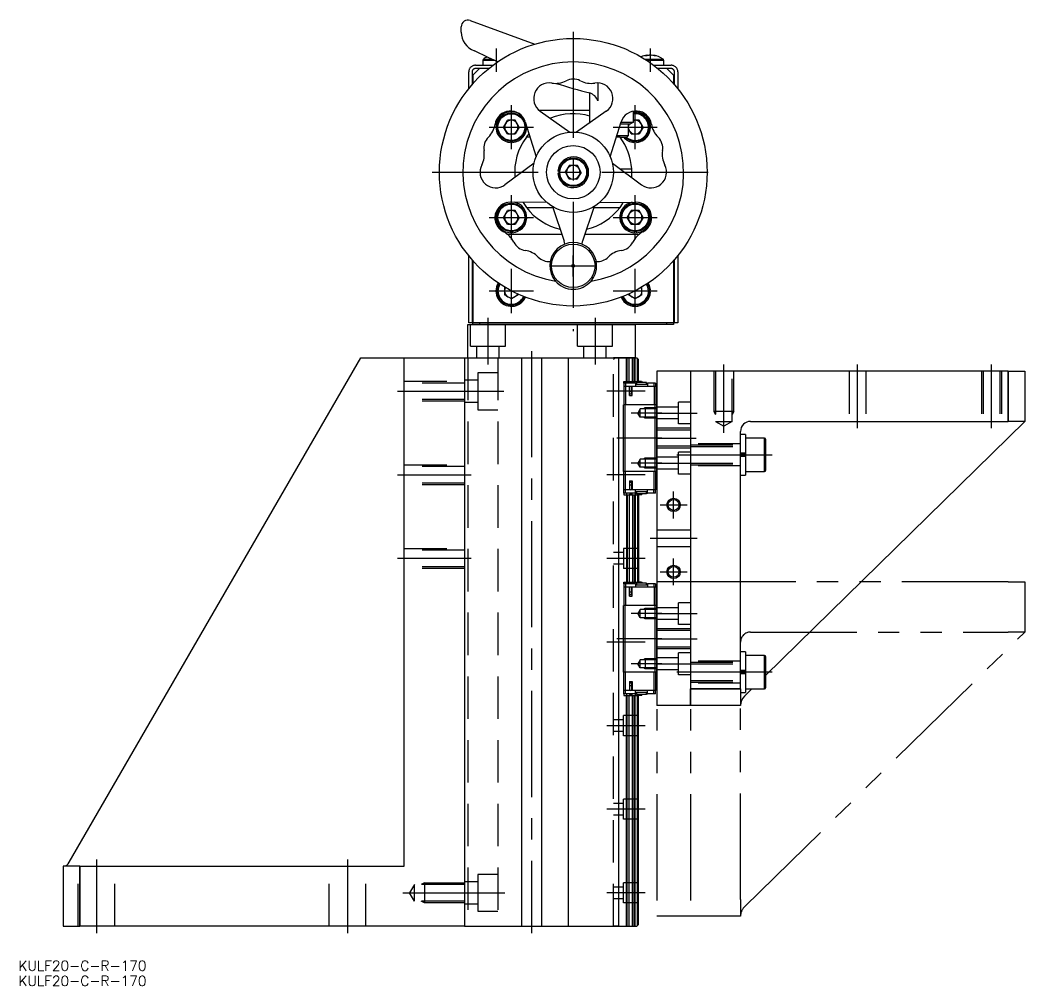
# Model space of a CAD drawing. Extents: x -165 to 407, y -458 to 75.
# Drawn here: x -165.4 to 135, y -457.8 to -169 of the extents above; entities that cross this region are included whole.
import ezdxf

# ---------------------------------------------------------------- set-up
doc = ezdxf.new("R2010")
doc.units = 0
for name, pattern in [('CENTER', [50.8, 31.75, -6.35, 6.35, -6.35]), ('DASHED', [19.05, 12.7, -6.35]), ('PHANTOM', [63.5, 31.75, -6.35, 6.35, -6.35, 6.35, -6.35])]:
    doc.linetypes.add(name, pattern=pattern)
doc.layers.get('0').update_dxf_attribs({"linetype": 'CONTINUOUS'})
doc.layers.add('CENTER', color=1, linetype='CENTER')
doc.styles.get("Standard").update_dxf_attribs({"font": 'txt.shx', "height": 3, "bigfont": 'bigfont.shx'})

# ---------------------------------------------------------------- blocks, each defined once
blk = doc.blocks.new('*U3')
at = {"color": 7, "linetype": 'CONTINUOUS'}
blk.add_text('KULF20-C-R-170', height=3, dxfattribs=at).set_placement((-165.87, -453.27))
blk = doc.blocks.new('*U4')
at = {"color": 7, "linetype": 'CONTINUOUS'}
blk.add_text('KULF20-C-R-170', height=3, dxfattribs=at).set_placement((-165.87, -457.82))

msp = doc.modelspace()

# ---------------------------------------------------------------- linework, layer by layer
at = {"color": 7, "linetype": 'CONTINUOUS'}
for p, q in [((-33.5, -172.58), (-33.5, -171)), ((-30.82, -169.12), (-11.44, -176.17)), ((21.99, -179.48), (22.05, -179.48)), ((22.83, -179.48), (22.67, -179.48)), ((22.83, -179.48), (23.33, -179.48)), ((24, -179.48), (23.95, -179.48)), ((24, -179.48), (24.01, -179.48)), ((-27, -180.96), (-23.64, -180.96)), ((-27, -180.96), (-27, -182.5)), ((-26.85, -180.67), (-24.3, -180.67)), ((21.34, -180.67), (25.94, -180.67)), ((21.79, -180.96), (26.06, -180.96)), ((25.94, -180.67), (26.85, -180.67)), ((26.06, -180.96), (27, -180.96)), ((27, -180.96), (27, -182.5)), ((-28, -183.5), (-30, -185.5)), ((-30, -185.5), (-30, -188.04)), ((-25.28, -183.5), (-28, -183.5)), ((28, -183.5), (25.28, -183.5)), ((30, -185.5), (28, -183.5)), ((30, -185.5), (30, -188.04)), ((7.35, -187.77), (7.35, -193.14)), ((5, -199.7), (5, -190.8)), ((5, -196), (-10.18, -196)), ((-9.9, -196.22), (-1, -202.54)), ((9.87, -196.24), (1, -202.54)), ((18, -199.5), (18, -196.26)), ((-20.86, -201), (-19.68, -198.96)), ((-19.68, -203.04), (-20.86, -201)), ((-17.32, -198.96), (-19.68, -198.96)), ((-16.14, -201), (-17.32, -198.96)), ((-16.14, -201), (-17.32, -203.04)), ((-14.36, -199.38), (-11.06, -209.85)), ((11.06, -209.85), (14.32, -199.47)), ((14.15, -200), (17.13, -200)), ((14.31, -199.5), (18, -199.5)), ((16.5, -200.38), (16.72, -200)), ((16.5, -203.5), (16.5, -200)), ((18, -199.5), (17.13, -200)), ((19.68, -198.96), (18, -198.96)), ((20.86, -201), (19.68, -198.96)), ((20.86, -201), (19.68, -203.04)), ((-19.68, -203.04), (-17.32, -203.04)), ((-14, -204), (-13.21, -203.02)), ((-12.9, -204), (-14, -204)), ((14, -204), (12.9, -204)), ((13.05, -203.5), (16.5, -203.5)), ((14, -204), (16, -204)), ((16.5, -203.5), (16, -204)), ((17.32, -203.04), (16.5, -201.62)), ((17.32, -203.04), (19.68, -203.04)), ((-18.83, -205.24), (-18.86, -205.59)), ((-18.17, -205.24), (-18.14, -205.59)), ((18.17, -205.24), (18.14, -205.59)), ((18.83, -205.24), (18.86, -205.59)), ((-11.68, -211.76), (-20.42, -218.25)), ((-2.35, -214.38), (-1.07, -212.4)), ((1.29, -212.52), (-1.07, -212.4)), ((2.35, -214.62), (1.29, -212.52)), ((11.68, -211.76), (20.42, -218.25)), ((-4.24, -214.17), (-4.59, -214.14)), ((-4.24, -214.83), (-4.59, -214.86)), ((-1.29, -216.48), (-2.35, -214.38)), ((2.35, -214.62), (1.07, -216.6)), ((14.03, -213.5), (17.47, -213.5)), ((17.47, -216.06), (17.47, -213.5)), ((-1.29, -216.48), (1.07, -216.6)), ((-7.84, -223.59), (-18.8, -223.47)), ((-15, -223.51), (-14, -225)), ((-14, -225), (-6.14, -225)), ((-6.22, -224.76), (-2.74, -235.08)), ((6.22, -224.76), (2.75, -235.08)), ((6.14, -225), (14, -225)), ((7.84, -223.59), (18.72, -223.47)), ((-20.86, -228), (-19.68, -225.96)), ((-19.68, -230.04), (-20.86, -228)), ((-17.32, -225.96), (-19.68, -225.96)), ((-16.14, -228), (-17.32, -225.96)), ((-16.14, -228), (-17.32, -230.04)), ((16.14, -228), (17.32, -225.96)), ((17.32, -230.04), (16.14, -228)), ((19.68, -225.96), (17.32, -225.96)), ((20.86, -228), (19.68, -225.96)), ((20.86, -228), (19.68, -230.04)), ((-19.68, -230.04), (-17.32, -230.04)), ((17.32, -230.04), (19.68, -230.04)), ((-19.84, -233), (-3.45, -233)), ((-18.83, -232.24), (-18.86, -232.59)), ((-18.17, -232.24), (-18.14, -232.59)), ((3.45, -233), (19.76, -233)), ((18.17, -232.24), (18.14, -232.59)), ((18.83, -232.24), (18.86, -232.59)), ((-30, -240.96), (-30, -259.5)), ((30, -240.96), (30, -259.5)), ((-20.54, -248.82), (-20.54, -251.18)), ((20.54, -251.18), (20.54, -248.82)), ((-18.5, -252.36), (-20.54, -251.18)), ((-16.46, -251.18), (-18.5, -252.36)), ((-16.46, -251.18), (-16.46, -250.96)), ((16.46, -250.96), (16.46, -251.18)), ((18.5, -252.36), (16.46, -251.18)), ((20.54, -251.18), (18.5, -252.36)), ((22.74, -249.67), (23.09, -249.64)), ((22.74, -250.33), (23.09, -250.36)), ((-31.5, -260), (18.5, -260)), ((-31.5, -270), (-31.5, -260)), ((30, -259.5), (-30, -259.5)), ((-30, -260), (-30, -259.5)), ((-28, -260), (-30, -260)), ((-28, -259.5), (-28, -260)), ((28, -260), (-28, -260)), ((18.5, -260), (18.5, -270)), ((28, -260), (28, -259.5)), ((30, -260), (28, -260)), ((30, -259.5), (30, -260)), ((-150.67, -420.8), (-63.52, -270)), ((-63.52, -270), (-50.5, -270)), ((-63.52, -270), (-32.5, -270)), ((-50.5, -422), (-50.5, -270)), ((-50.5, -270), (-32.5, -270)), ((-32.5, -270), (-32.5, -440)), ((-32.5, -270), (-32.5, -440)), ((-32.5, -270), (-15.8, -270)), ((-32.5, -270), (19, -270)), ((-31.5, -270), (18.5, -270)), ((-31.5, -270), (18.5, -270)), ((-15.5, -270), (-15.5, -440)), ((-9.5, -270), (-9.5, -440)), ((-9.2, -270), (-2.5, -270)), ((-1.5, -270), (-1.5, -440)), ((12.5, -270), (12, -270)), ((12, -270), (12.49, -270)), ((12.49, -270), (15.95, -270)), ((15.95, -270), (12.5, -270)), ((13.5, -270), (13.5, -440)), ((15.94, -277.05), (15.94, -270)), ((18.55, -270), (15.95, -270)), ((15.95, -270), (18.5, -270)), ((16.15, -277.05), (16.15, -270)), ((16.7, -277.05), (16.7, -270)), ((17.7, -277.05), (17.7, -270)), ((18.25, -277.05), (18.25, -270)), ((18.46, -277.05), (18.46, -270)), ((18.5, -270), (18.55, -270)), ((19.5, -270.5), (19, -270)), ((19.2, -277.05), (19.2, -270.2)), ((19.5, -277.05), (19.5, -270.5)), ((25, -274), (25, -374)), ((35, -274), (25, -274)), ((35, -274), (35, -374)), ((35, -274), (35, -369)), ((130, -274), (35, -274)), ((130, -289), (130, -274)), ((130, -274), (130, -289)), ((130, -274), (135, -274)), ((135, -274), (135, -289)), ((15.1, -277.05), (15.89, -277.05)), ((15.1, -277.55), (15.1, -277.05)), ((15.1, -277.55), (15.1, -278.55)), ((15.6, -277.55), (15.1, -277.55)), ((15.1, -278.55), (15.1, -284.05)), ((15.6, -278.55), (15.1, -278.55)), ((18.6, -277.55), (15.6, -277.55)), ((15.6, -277.55), (15.6, -278.55)), ((15.6, -278.55), (15.6, -284.05)), ((16.8, -278.55), (15.6, -278.55)), ((15.89, -277.55), (15.89, -277.05)), ((15.89, -277.05), (16.76, -277.05)), ((17.02, -277.55), (16.76, -277.05)), ((16.76, -277.05), (16.85, -277.05)), ((17.6, -278.55), (16.8, -278.55)), ((16.8, -281.25), (16.8, -278.55)), ((16.85, -277.05), (17.55, -277.05)), ((17.11, -277.55), (16.85, -277.05)), ((16.85, -278.9), (16.85, -279.95)), ((17.11, -277.55), (17.11, -277.55)), ((17.29, -277.55), (17.55, -277.05)), ((17.38, -277.55), (17.64, -277.05)), ((17.55, -277.05), (17.64, -277.05)), ((17.55, -279.95), (17.55, -278.9)), ((24.2, -278.55), (17.6, -278.55)), ((17.6, -281.25), (17.6, -278.55)), ((17.64, -277.05), (18.51, -277.05)), ((18.51, -277.05), (19.13, -277.05)), ((18.51, -277.55), (18.51, -277.05)), ((18.6, -277.55), (18.6, -278.55)), ((18.6, -277.55), (18.9, -277.55)), ((22.2, -277.95), (18.6, -277.95)), ((18.9, -277.35), (18.9, -277.95)), ((21.9, -277.35), (18.9, -277.35)), ((19.13, -277.05), (19.13, -277.35)), ((20.43, -277.05), (19.13, -277.05)), ((20.43, -277.05), (20.61, -277.35)), ((21.9, -277.95), (21.9, -277.35)), ((21.9, -277.55), (22.2, -277.55)), ((24.1, -277.55), (22.2, -277.55)), ((22.2, -277.55), (22.2, -278.55)), ((24.1, -277.55), (24.1, -278.55)), ((24.6, -277.55), (24.1, -277.55)), ((24.2, -278.55), (24.2, -284.05)), ((24.7, -278.55), (24.2, -278.55)), ((24.6, -277.55), (24.6, -278.55)), ((24.7, -278.55), (24.7, -284.05)), ((16.8, -279.35), (16.85, -279.35)), ((16.8, -279.81), (16.85, -279.81)), ((16.8, -281.25), (17.6, -281.25)), ((16.85, -279.95), (17.2, -279.95)), ((16.85, -279.95), (16.85, -280.75)), ((16.85, -280.75), (17.2, -280.75)), ((17.2, -279.95), (17.55, -279.95)), ((17.2, -280.75), (17.55, -280.75)), ((17.55, -279.35), (17.6, -279.35)), ((17.55, -279.81), (17.6, -279.81)), ((17.55, -280.75), (17.55, -279.95)), ((15, -303.95), (15, -284.05)), ((15.5, -284.05), (15, -284.05)), ((15.5, -303.95), (15.5, -284.05)), ((24.5, -284.05), (15.5, -284.05)), ((24.5, -303.95), (24.5, -284.05)), ((25, -284.05), (24.5, -284.05)), ((25, -303.95), (25, -284.05)), ((53, -289), (130, -289)), ((57.5, -364.97), (135, -289)), ((135, -289), (130, -289)), ((50, -369), (50, -292)), ((51.5, -292.89), (50, -292.89)), ((51.5, -292.89), (51.5, -298.51)), ((57.2, -293.99), (51.5, -293.99)), ((57.2, -298.54), (57.2, -293.99)), ((57.5, -294.29), (57.5, -298.56)), ((51.5, -298.51), (50, -298.51)), ((50, -298.75), (51.4, -298.75)), ((50, -299.22), (51.4, -299.22)), ((51.5, -299.46), (50, -299.46)), ((51.25, -299.22), (51.25, -298.75)), ((51.5, -298.59), (51.5, -298.51)), ((51.5, -298.54), (51.5, -299.46)), ((51.5, -299.38), (51.5, -299.46)), ((51.5, -299.46), (51.5, -305.09)), ((57.2, -303.99), (57.2, -298.54)), ((57.5, -298.56), (57.5, -303.69)), ((15.5, -303.95), (15, -303.95)), ((15.1, -309.45), (15.1, -303.95)), ((24.5, -303.95), (15.5, -303.95)), ((15.6, -309.45), (15.6, -303.95)), ((24.2, -309.45), (24.2, -303.95)), ((25, -303.95), (24.5, -303.95)), ((24.7, -309.45), (24.7, -303.95)), ((50, -305.09), (51.5, -305.09)), ((51.5, -303.99), (57.2, -303.99)), ((16.8, -306.75), (17.6, -306.75)), ((16.8, -306.75), (16.8, -309.45)), ((16.8, -308.19), (16.85, -308.19)), ((16.8, -308.65), (16.85, -308.65)), ((16.85, -307.25), (16.85, -308.05)), ((17.2, -307.25), (16.85, -307.25)), ((17.2, -308.05), (16.85, -308.05)), ((16.85, -308.05), (16.85, -309.1)), ((17.55, -307.25), (17.2, -307.25)), ((17.55, -308.05), (17.2, -308.05)), ((17.55, -308.05), (17.55, -307.25)), ((17.55, -309.1), (17.55, -308.05)), ((17.55, -308.19), (17.6, -308.19)), ((17.55, -308.65), (17.6, -308.65)), ((17.6, -306.75), (17.6, -309.45)), ((15.1, -310.45), (15.1, -309.45)), ((15.6, -309.45), (15.1, -309.45)), ((15.1, -310.45), (15.1, -310.95)), ((15.6, -310.45), (15.1, -310.45)), ((15.1, -310.95), (15.89, -310.95)), ((15.6, -310.45), (15.6, -309.45)), ((16.8, -309.45), (15.6, -309.45)), ((18.6, -310.45), (15.6, -310.45)), ((15.89, -310.45), (15.89, -310.95)), ((15.89, -310.95), (16.76, -310.95)), ((15.94, -310.95), (15.94, -337.05)), ((16.15, -310.95), (16.15, -337.05)), ((16.7, -310.95), (16.7, -337.05)), ((17.02, -310.45), (16.76, -310.95)), ((16.76, -310.95), (16.85, -310.95)), ((17.6, -309.45), (16.8, -309.45)), ((17.11, -310.45), (16.85, -310.95)), ((16.85, -310.95), (17.55, -310.95)), ((17.11, -310.45), (17.11, -310.45)), ((17.29, -310.45), (17.55, -310.95)), ((17.38, -310.45), (17.64, -310.95)), ((17.55, -310.95), (17.64, -310.95)), ((24.2, -309.45), (17.6, -309.45)), ((17.64, -310.95), (18.51, -310.95)), ((17.7, -310.95), (17.7, -337.05)), ((18.25, -310.95), (18.25, -337.05)), ((18.46, -310.95), (18.46, -337.05)), ((18.51, -310.45), (18.51, -310.95)), ((18.51, -310.95), (19.13, -310.95)), ((18.6, -310.45), (18.6, -309.45)), ((22.2, -310.05), (18.6, -310.05)), ((18.6, -310.45), (18.9, -310.45)), ((18.9, -310.05), (18.9, -310.65)), ((21.9, -310.65), (18.9, -310.65)), ((19.13, -310.95), (19.13, -310.65)), ((20.43, -310.95), (19.13, -310.95)), ((19.2, -310.95), (19.2, -337.05)), ((19.5, -310.95), (19.5, -337.05)), ((20.43, -310.95), (20.61, -310.65)), ((21.9, -310.65), (21.9, -310.05)), ((21.9, -310.45), (22.2, -310.45)), ((22.2, -310.45), (22.2, -309.45)), ((24.1, -310.45), (22.2, -310.45)), ((24.1, -310.45), (24.1, -309.45)), ((24.6, -310.45), (24.1, -310.45)), ((24.7, -309.45), (24.2, -309.45)), ((24.6, -310.45), (24.6, -309.45)), ((15.1, -337.05), (15.89, -337.05)), ((15.1, -337.55), (15.1, -337.05)), ((15.1, -337.55), (15.1, -338.55)), ((15.6, -337.55), (15.1, -337.55)), ((15.1, -338.55), (15.1, -344.05)), ((15.6, -338.55), (15.1, -338.55)), ((18.6, -337.55), (15.6, -337.55)), ((15.6, -337.55), (15.6, -338.55)), ((15.6, -338.55), (15.6, -344.05)), ((16.8, -338.55), (15.6, -338.55)), ((15.89, -337.05), (16.76, -337.05)), ((15.89, -337.55), (15.89, -337.05)), ((17.02, -337.55), (16.76, -337.05)), ((16.76, -337.05), (16.85, -337.05)), ((16.8, -341.25), (16.8, -338.55)), ((17.6, -338.55), (16.8, -338.55)), ((16.8, -339.35), (16.85, -339.35)), ((16.85, -337.05), (17.55, -337.05)), ((17.11, -337.55), (16.85, -337.05)), ((16.85, -338.9), (16.85, -339.95)), ((17.11, -337.55), (17.11, -337.55)), ((17.29, -337.55), (17.55, -337.05)), ((17.38, -337.55), (17.64, -337.05)), ((17.55, -337.05), (17.64, -337.05)), ((17.55, -339.95), (17.55, -338.9)), ((17.55, -339.35), (17.6, -339.35)), ((17.6, -341.25), (17.6, -338.55)), ((24.2, -338.55), (17.6, -338.55)), ((17.64, -337.05), (18.51, -337.05)), ((18.51, -337.05), (19.13, -337.05)), ((18.51, -337.55), (18.51, -337.05)), ((18.6, -337.55), (18.6, -338.55)), ((18.6, -337.55), (18.9, -337.55)), ((22.2, -337.95), (18.6, -337.95)), ((18.9, -337.35), (18.9, -337.95)), ((21.9, -337.35), (18.9, -337.35)), ((19.13, -337.05), (19.13, -337.35)), ((20.43, -337.05), (19.13, -337.05)), ((20.43, -337.05), (20.61, -337.35)), ((21.9, -337.95), (21.9, -337.35)), ((21.9, -337.55), (22.2, -337.55)), ((24.1, -337.55), (22.2, -337.55)), ((22.2, -337.55), (22.2, -338.55)), ((24.1, -337.55), (24.1, -338.55)), ((24.6, -337.55), (24.1, -337.55)), ((24.2, -338.55), (24.2, -344.05)), ((24.7, -338.55), (24.2, -338.55)), ((24.6, -337.55), (24.6, -338.55)), ((24.7, -338.55), (24.7, -344.05)), ((16.8, -339.81), (16.85, -339.81)), ((16.8, -341.25), (17.6, -341.25)), ((16.85, -339.95), (17.2, -339.95)), ((16.85, -339.95), (16.85, -340.75)), ((16.85, -340.75), (17.2, -340.75)), ((17.2, -339.95), (17.55, -339.95)), ((17.2, -340.75), (17.55, -340.75)), ((17.55, -339.81), (17.6, -339.81)), ((17.55, -340.75), (17.55, -339.95)), ((15, -363.95), (15, -344.05)), ((15.5, -344.05), (15, -344.05)), ((15.5, -363.95), (15.5, -344.05)), ((24.5, -344.05), (15.5, -344.05)), ((24.5, -363.95), (24.5, -344.05)), ((25, -344.05), (24.5, -344.05)), ((25, -363.95), (25, -344.05)), ((51.5, -357.89), (50, -357.89)), ((51.5, -357.89), (51.5, -363.51)), ((57.2, -358.99), (51.5, -358.99)), ((57.2, -363.54), (57.2, -358.99)), ((57.5, -359.29), (57.5, -363.56)), ((15.5, -363.95), (15, -363.95)), ((15.1, -369.45), (15.1, -363.95)), ((24.5, -363.95), (15.5, -363.95)), ((15.6, -369.45), (15.6, -363.95)), ((24.2, -369.45), (24.2, -363.95)), ((25, -363.95), (24.5, -363.95)), ((24.7, -369.45), (24.7, -363.95)), ((51.5, -363.51), (50, -363.51)), ((50, -363.75), (51.4, -363.75)), ((50, -364.22), (51.4, -364.22)), ((51.5, -364.46), (50, -364.46)), ((51.25, -364.22), (51.25, -363.75)), ((51.5, -363.59), (51.5, -363.51)), ((51.5, -363.54), (51.5, -364.46)), ((51.5, -364.38), (51.5, -364.46)), ((51.5, -364.46), (51.5, -370.09)), ((57.2, -368.99), (57.2, -363.54)), ((57.5, -363.56), (57.5, -368.69)), ((16.8, -366.75), (17.6, -366.75)), ((16.8, -366.75), (16.8, -369.45)), ((16.8, -368.19), (16.85, -368.19)), ((16.8, -368.65), (16.85, -368.65)), ((17.2, -367.25), (16.85, -367.25)), ((16.85, -367.25), (16.85, -368.05)), ((17.2, -368.05), (16.85, -368.05)), ((16.85, -368.05), (16.85, -369.1)), ((17.55, -367.25), (17.2, -367.25)), ((17.55, -368.05), (17.2, -368.05)), ((17.55, -368.05), (17.55, -367.25)), ((17.55, -369.1), (17.55, -368.05)), ((17.55, -368.19), (17.6, -368.19)), ((17.55, -368.65), (17.6, -368.65)), ((17.6, -366.75), (17.6, -369.45)), ((35, -374), (35, -369)), ((35, -369), (50, -369)), ((50, -369), (35, -369)), ((50, -369), (50, -374)), ((51.2, -371.14), (53.4, -368.99)), ((51.5, -368.99), (57.2, -368.99)), ((15.6, -369.45), (15.1, -369.45)), ((15.1, -370.45), (15.1, -369.45)), ((15.6, -370.45), (15.1, -370.45)), ((15.1, -370.45), (15.1, -370.95)), ((15.1, -370.95), (15.89, -370.95)), ((16.8, -369.45), (15.6, -369.45)), ((15.6, -370.45), (15.6, -369.45)), ((18.6, -370.45), (15.6, -370.45)), ((15.89, -370.45), (15.89, -370.95)), ((15.89, -370.95), (16.76, -370.95)), ((15.94, -440), (15.94, -370.95)), ((16.15, -440), (16.15, -370.95)), ((16.7, -440), (16.7, -370.95)), ((17.02, -370.45), (16.76, -370.95)), ((16.76, -370.95), (16.85, -370.95)), ((17.6, -369.45), (16.8, -369.45)), ((17.11, -370.45), (16.85, -370.95)), ((16.85, -370.95), (17.55, -370.95)), ((17.11, -370.45), (17.11, -370.45)), ((17.29, -370.45), (17.55, -370.95)), ((17.38, -370.45), (17.64, -370.95)), ((17.55, -370.95), (17.64, -370.95)), ((24.2, -369.45), (17.6, -369.45)), ((17.64, -370.95), (18.51, -370.95)), ((17.7, -440), (17.7, -370.95)), ((18.25, -440), (18.25, -370.95)), ((18.46, -440), (18.46, -370.95)), ((18.51, -370.45), (18.51, -370.95)), ((18.51, -370.95), (19.13, -370.95)), ((18.6, -370.45), (18.6, -369.45)), ((22.2, -370.05), (18.6, -370.05)), ((18.6, -370.45), (18.9, -370.45)), ((18.9, -370.05), (18.9, -370.65)), ((21.9, -370.65), (18.9, -370.65)), ((19.13, -370.95), (19.13, -370.65)), ((20.43, -370.95), (19.13, -370.95)), ((19.2, -439.8), (19.2, -370.95)), ((19.5, -439.5), (19.5, -370.95)), ((20.43, -370.95), (20.61, -370.65)), ((21.9, -370.65), (21.9, -370.05)), ((21.9, -370.45), (22.2, -370.45)), ((22.2, -370.45), (22.2, -369.45)), ((24.1, -370.45), (22.2, -370.45)), ((24.1, -370.45), (24.1, -369.45)), ((24.6, -370.45), (24.1, -370.45)), ((24.7, -369.45), (24.2, -369.45)), ((24.6, -370.45), (24.6, -369.45)), ((50, -370.09), (51.5, -370.09)), ((35, -374), (25, -374)), ((50, -374), (35, -374)), ((-147.5, -422), (-152.5, -422)), ((-152.5, -422), (-152.5, -440)), ((-147.5, -422), (-50.5, -422)), ((-147.5, -440), (-147.5, -422)), ((-147.5, -422), (-147.5, -440)), ((-152.5, -440), (-147.5, -440)), ((-32.5, -440), (-147.5, -440)), ((-32.5, -440), (19, -440)), ((19.5, -439.5), (19, -440))]:
    msp.add_line(p, q, dxfattribs=at)
at = {"color": 3, "linetype": 'PHANTOM'}
for p, q in [((-29.25, -182.5), (-24, -182.5)), ((24, -182.5), (29.25, -182.5)), ((-31.25, -189.53), (-31.25, -184.5)), ((-30.25, -184.5), (-30.25, -188.33)), ((-25.28, -183.5), (-29.25, -183.5)), ((29.25, -183.5), (25.28, -183.5)), ((30.25, -188.33), (30.25, -184.5)), ((31.25, -184.5), (31.25, -189.53)), ((-31.25, -259.5), (-31.25, -239.47)), ((31.25, -239.47), (31.25, -259.5)), ((-30.25, -240.67), (-30.25, -259.5)), ((30.25, -259.5), (30.25, -240.67)), ((-30.25, -259.5), (-31.25, -259.5)), ((-30, -259.5), (-30.25, -259.5)), ((30.25, -259.5), (30, -259.5)), ((31.25, -259.5), (30.25, -259.5)), ((25, -337), (25, -437)), ((35, -337), (25, -337)), ((35, -337), (35, -432)), ((35, -337), (35, -437)), ((130, -337), (35, -337)), ((130, -337), (135, -337)), ((135, -337), (135, -352)), ((51.2, -434.14), (135, -352)), ((53, -352), (130, -352)), ((135, -352), (130, -352)), ((50, -432), (50, -355)), ((50, -432), (50, -437)), ((35, -437), (25, -437)), ((50, -437), (35, -437))]:
    msp.add_line(p, q, dxfattribs=at)
at = {"color": 3, "linetype": 'DASHED'}
for p, q in [((-30.75, -266.5), (-30.75, -260)), ((-20.25, -266.5), (-20.25, -260)), ((1.25, -266.5), (1.25, -260)), ((11.75, -266.5), (11.75, -260)), ((-30.75, -266.5), (-20.25, -266.5)), ((-28.8, -270), (-28.8, -266.5)), ((-22.2, -270), (-22.2, -266.5)), ((1.25, -266.5), (11.75, -266.5)), ((3.2, -270), (3.2, -266.5)), ((9.8, -270), (9.8, -266.5)), ((-31.5, -270), (-31.5, -440)), ((-22.5, -270), (-22.5, -440)), ((12, -440), (12, -270)), ((12.5, -270), (12, -270.5)), ((13.5, -270), (12.5, -270)), ((-28.5, -274.5), (-28.5, -283.3)), ((-22.5, -274.5), (-28.5, -274.5)), ((42, -274), (42, -286)), ((42.54, -274), (42.54, -289)), ((47.46, -289), (47.46, -274)), ((48, -286), (48, -274)), ((82.5, -274), (82.5, -289)), ((87.5, -274), (87.5, -289)), ((122, -274), (122, -289)), ((122.54, -274), (122.54, -289)), ((127.46, -274), (127.46, -289)), ((128, -274), (128, -289)), ((-50.5, -277), (-32.5, -277)), ((-32.5, -277.54), (-50.5, -277.54)), ((-28.5, -276.7), (-32.5, -276.7)), ((-32.5, -282.46), (-50.5, -282.46)), ((-32.5, -283), (-50.5, -283)), ((-32.5, -283.3), (-28.5, -283.3)), ((-28.5, -283.3), (-28.5, -285.5)), ((20, -285.27), (19.29, -286.5)), ((20, -287.73), (20, -285.27)), ((25, -285.27), (20, -285.27)), ((21.5, -285), (21.03, -285.27)), ((21.5, -285), (21.5, -288)), ((25, -285), (21.5, -285)), ((31.5, -284.75), (25, -284.75)), ((31.5, -289.75), (31.5, -283.25)), ((35, -283.25), (31.5, -283.25)), ((-28.5, -285.5), (-22.5, -285.5)), ((20, -287.73), (19.29, -286.5)), ((25, -287.73), (20, -287.73)), ((21.5, -288), (21.03, -287.73)), ((25, -288), (21.5, -288)), ((31.5, -288.25), (25, -288.25)), ((48, -286), (42, -286)), ((42, -286), (42.54, -286.94)), ((48, -286), (47.46, -286.94)), ((35, -291), (25, -291)), ((35, -289.75), (31.5, -289.75)), ((42.54, -289), (45, -290.42)), ((42.54, -289), (47.46, -289)), ((47.46, -289), (45, -290.42)), ((25, -291.54), (35, -291.54)), ((35, -296.46), (25, -296.46)), ((35, -297), (25, -297)), ((50, -295.75), (35, -295.75)), ((35, -296), (50, -296)), ((35, -296.54), (50, -296.54)), ((20, -300.27), (19.29, -301.5)), ((25, -300.27), (20, -300.27)), ((20, -302.73), (20, -300.27)), ((21.5, -300), (21.03, -300.27)), ((25, -300), (21.5, -300)), ((21.5, -300), (21.5, -303)), ((31.5, -299.75), (25, -299.75)), ((35, -298.25), (31.5, -298.25)), ((31.5, -304.75), (31.5, -298.25)), ((-50.5, -302), (-32.5, -302)), ((-32.5, -302.54), (-50.5, -302.54)), ((20, -302.73), (19.29, -301.5)), ((25, -302.73), (20, -302.73)), ((21.5, -303), (21.03, -302.73)), ((25, -303), (21.5, -303)), ((31.5, -303.25), (25, -303.25)), ((35, -301.46), (50, -301.46)), ((35, -302), (50, -302)), ((50, -302.25), (35, -302.25)), ((35, -304.75), (31.5, -304.75)), ((-32.5, -307.46), (-50.5, -307.46)), ((-32.5, -308), (-50.5, -308)), ((35, -321.5), (25, -321.5)), ((-50.5, -327), (-32.5, -327)), ((19.5, -327), (15, -327)), ((15, -327), (15, -333)), ((35, -326.5), (25, -326.5)), ((-32.5, -327.54), (-50.5, -327.54)), ((15, -328.25), (12, -328.25)), ((-32.5, -332.46), (-50.5, -332.46)), ((-32.5, -333), (-50.5, -333)), ((15, -331.75), (12, -331.75)), ((19.5, -333), (15, -333)), ((20, -345.27), (19.29, -346.5)), ((25, -345.27), (20, -345.27)), ((20, -347.73), (20, -345.27)), ((21.5, -345), (21.03, -345.27)), ((25, -345), (21.5, -345)), ((21.5, -345), (21.5, -348)), ((31.5, -344.75), (25, -344.75)), ((35, -343.25), (31.5, -343.25)), ((31.5, -349.75), (31.5, -343.25)), ((20, -347.73), (19.29, -346.5)), ((25, -347.73), (20, -347.73)), ((21.5, -348), (21.03, -347.73)), ((25, -348), (21.5, -348)), ((31.5, -348.25), (25, -348.25)), ((35, -351), (25, -351)), ((35, -349.75), (31.5, -349.75)), ((35, -351.54), (25, -351.54)), ((25, -356.46), (35, -356.46)), ((35, -357), (25, -357)), ((20, -360.27), (19.29, -361.5)), ((20, -362.73), (20, -360.27)), ((25, -360.27), (20, -360.27)), ((21.5, -360), (21.03, -360.27)), ((21.5, -360), (21.5, -363)), ((25, -360), (21.5, -360)), ((31.5, -359.75), (25, -359.75)), ((31.5, -364.75), (31.5, -358.25)), ((35, -358.25), (31.5, -358.25)), ((20, -362.73), (19.29, -361.5)), ((25, -362.73), (20, -362.73)), ((21.5, -363), (21.03, -362.73)), ((25, -363), (21.5, -363)), ((31.5, -363.25), (25, -363.25)), ((50, -360.75), (35, -360.75)), ((35, -361), (50, -361)), ((35, -361.54), (50, -361.54)), ((35, -364.75), (31.5, -364.75)), ((35, -366.46), (50, -366.46)), ((35, -367), (50, -367)), ((50, -367.25), (35, -367.25)), ((15, -378.25), (12, -378.25)), ((15, -383), (15, -377)), ((19.5, -377), (15, -377)), ((15, -381.75), (12, -381.75)), ((19.5, -383), (15, -383)), ((15, -408), (15, -402)), ((19.5, -402), (15, -402)), ((15, -403.25), (12, -403.25)), ((15, -406.75), (12, -406.75)), ((19.5, -408), (15, -408)), ((-148, -440), (-148, -422)), ((-137, -440), (-137, -422)), ((-73, -440), (-73, -422)), ((-62, -440), (-62, -422)), ((-22.5, -424.5), (-28.5, -424.5)), ((-28.5, -424.5), (-28.5, -433.3)), ((-47.5, -427.54), (-48.92, -430)), ((-32.5, -427.54), (-47.5, -427.54)), ((-47.5, -432.46), (-47.5, -427.54)), ((-44.5, -427), (-45.44, -427.54)), ((-44.5, -427), (-32.5, -427)), ((-44.5, -427), (-44.5, -433)), ((-28.5, -426.7), (-32.5, -426.7)), ((15, -428.25), (12, -428.25)), ((19.5, -427), (15, -427)), ((15, -433), (15, -427)), ((-47.5, -432.46), (-48.92, -430)), ((-32.5, -432.46), (-47.5, -432.46)), ((-44.5, -433), (-45.44, -432.46)), ((15, -431.75), (12, -431.75)), ((-32.5, -433), (-44.5, -433)), ((-32.5, -433.3), (-28.5, -433.3)), ((-28.5, -433.3), (-28.5, -435.5)), ((-28.5, -435.5), (-22.5, -435.5)), ((19.5, -433), (15, -433)), ((13.5, -440), (12, -440))]:
    msp.add_line(p, q, dxfattribs=at)
at = {"color": 7, "linetype": 'CONTINUOUS', "flags": 128}
for points in [[(-22.52, -181.44), (-25.39, -180.17), (-29.55, -178.22)], [(18.5, -198.96), (18.23, -198.98), (18, -199.02)], [(14, -225), (14.73, -223.95), (14.95, -223.59)], [(22.5, -250), (22.32, -248.82), (21.93, -247.95)], [(22.14, -247.81), (22.56, -248.75), (22.75, -250)], [(23.09, -249.64), (22.81, -248.39), (22.43, -247.62)]]:
    msp.add_lwpolyline(points, dxfattribs=at)
at = {"color": 7, "linetype": 'CONTINUOUS'}
for centre, radius in [((0, -214.5), 40), ((-18.5, -201), 4.25), ((-18.5, -201), 4), ((0, -214.5), 12), ((0, -214.5), 8), ((0, -214.5), 4.25), ((0, -214.5), 4), ((-18.5, -228), 4.25), ((-18.5, -228), 4), ((18.5, -228), 4.25), ((18.5, -228), 4), ((0, -242.5), 6.5), ((0, -242.5), 0.415), ((30, -314), 1.62), ((30, -334), 1.62)]:
    msp.add_circle(centre, radius, dxfattribs=at)
at = {"color": 3, "linetype": 'CONTINUOUS'}
for centre in [(30, -314), (30, -334)]:
    msp.add_circle(centre, 2, dxfattribs=at)
at = {"color": 7, "linetype": 'CONTINUOUS'}
for centre, radius, start, end in [((-31.5, -171), 2, 70, 180), ((-27.5, -172.58), 6, 180, 250), ((-23, -185.9), 6.5, 115.0209, 126.3584), ((23, -185.9), 6.5, 98.9312, 114.9749), ((22.67, -182.4), 2.99, 102.0034, 116.6964), ((21.72, -183.91), 4.19, 84.6164, 95.3836), ((23.37, -183.4), 3.99, 100.1094, 112.9255), ((23.45, -182.4), 2.99, 102.0034, 116.6964), ((22.63, -183.4), 3.99, 67.0745, 79.8906), ((23.3, -183.4), 3.99, 67.0745, 79.8906), ((23, -185.9), 6.5, 53.6416, 81.0688), ((24.52, -182.71), 2.99, 83.6264, 96.3736), ((0, -214.5), 33, 279.2441, 260.7559), ((-26.64, -180.96), 0.36, 126.3584, 180), ((26.64, -180.96), 0.36, 0, 53.6416), ((-7.17, -192.43), 4.67, 80.8741, 234.2413), ((-5.3, -181.01), 6.91, 260.6019, 297.3359), ((48.95, -16.24), 180, 252.505, 255.8569), ((0, -191.29), 4.66, 63.4685, 117.1581), ((5.3, -181.01), 6.91, 242.6368, 279.3707), ((7.17, -192.44), 4.67, 305.3893, 99.1183), ((3.6, -194.54), 4, 20.5, 70), ((-18.78, -200.85), 4.66, 18.4881, 171.2179), ((-18.5, -201), 4.6, 53.8379, 265.5), ((0, -214.5), 17.5, 73.3985, 112.8664), ((18.77, -200.86), 4.67, 8.8307, 162.6516), ((18.5, -201), 4.6, 274.5, 96.2401), ((18.5, -201), 4.25, 270, 96.7563), ((18.5, -201), 4, 270, 97.1808), ((-30.17, -199.12), 6.87, 314.771, 351.4514), ((-18.5, -201), 2.04, 150, 210), ((-18.5, -201), 2.04, 90, 150), ((-18.5, -201), 2.04, 30, 90), ((-18.5, -201), 4.6, 274.5, 2.1956), ((-18.5, -201), 2.04, 330, 30), ((18.5, -201), 2.04, 150, 168.3592), ((18.5, -201), 2.04, 30, 90), ((18.5, -201), 2.04, 330, 30), ((30.17, -199.12), 6.87, 188.5486, 225.229), ((-22.17, -207.29), 4.57, 134.3074, 189.1855), ((-18.5, -201), 2.04, 210, 270), ((-18.5, -201), 2.04, 270, 330), ((0, -214.5), 17.5, 143.1301, 185.0114), ((0, -214.5), 17.5, 3.2758, 36.8699), ((18.5, -201), 4.6, 220.7057, 265.5), ((18.5, -201), 4.25, 224.9009, 270), ((18.5, -201), 4, 228.5904, 270), ((18.5, -201), 2.04, 191.6408, 210), ((18.5, -201), 2.04, 210, 270), ((18.5, -201), 2.04, 270, 330), ((22.17, -207.29), 4.57, 350.8145, 45.6926), ((-33.63, -209.17), 7.04, 332.9344, 9.3617), ((0, -214.5), 4.6, 184.5, 175.5), ((33.63, -209.17), 7.04, 170.6383, 207.0656), ((-23.2, -214.5), 4.67, 151.8595, 306.5902), ((0, -214.5), 2.04, 86.9754, 146.9754), ((0, -214.5), 2.04, 26.9754, 86.9754), ((23.2, -214.5), 4.67, 233.3843, 27.1258), ((0, -214.5), 2.04, 146.9754, 206.9754), ((0, -214.5), 2.04, 206.9754, 266.9754), ((0, -214.5), 2.04, 266.9754, 326.9754), ((0, -214.5), 2.04, 326.9754, 26.9754), ((-18.77, -228.14), 4.66, 90.2916, 243.159), ((-18.5, -228), 4.6, 106.6251, 265.5), ((-18.5, -228), 4.6, 274.5, 79.0621), ((0, -214.5), 17.5, 216.8699, 257.0112), ((0, -214.5), 17.5, 283.1103, 323.1301), ((18.5, -228), 4.6, 100.8209, 265.5), ((18.77, -228.14), 4.67, 296.833, 90.6555), ((18.5, -228), 4.6, 274.5, 74.172), ((-18.5, -228), 2.04, 150, 210), ((-18.5, -228), 2.04, 90, 150), ((-18.5, -228), 2.04, 30, 90), ((-18.5, -228), 2.04, 330, 30), ((18.5, -228), 2.04, 150, 210), ((18.5, -228), 2.04, 90, 150), ((18.5, -228), 2.04, 30, 90), ((18.5, -228), 2.04, 330, 30), ((-18.5, -228), 2.04, 210, 270), ((-18.5, -228), 2.04, 270, 330), ((18.5, -228), 2.04, 210, 270), ((18.5, -228), 2.04, 270, 330), ((-23.96, -238.46), 6.89, 26.5846, 63.4135), ((23.96, -238.46), 6.89, 116.5865, 153.4154), ((-13.63, -233.26), 4.68, 206.932, 261.5815), ((0, -242.5), 7, 319.2272, 220.7728), ((-7.15, -236.56), 4.64, 7.2757, 18.6388), ((481.3, -345.37), 491.1, 167.021, 167.129), ((13.63, -233.26), 4.68, 278.4185, 333.068), ((-15.38, -244.69), 6.89, 44.5718, 81.4285), ((-7.17, -236.57), 4.67, 225.0686, 273.5235), ((7.17, -236.57), 4.67, 266.4765, 314.9314), ((15.38, -244.69), 6.89, 98.5715, 135.4282), ((-18.5, -250), 4.6, 148.7914, 336.1582), ((-18.5, -250), 4.25, 149.0102, 335.9393), ((-18.5, -250), 4, 149.1631, 335.7864), ((-18.5, -250), 2.04, 150.1366, 180), ((0, -242.5), 7, 220.7728, 319.2272), ((0, -242.5), 7, 220.7728, 319.2272), ((18.5, -250), 2.04, 0, 29.8634), ((-18.5, -250), 2.04, 180, 240), ((-18.5, -250), 2.04, 240, 300), ((-18.5, -250), 2.04, 300, 334.8129), ((18.5, -250), 4.6, 203.8418, 355.5), ((18.5, -250), 4.25, 204.0607, 0), ((18.5, -250), 4, 204.2136, 0), ((18.5, -250), 2.04, 205.1871, 240), ((18.5, -250), 2.04, 240, 300), ((18.5, -250), 2.04, 300, 0), ((17.2, -278.9), 0.35, 90, 180), ((17.2, -278.9), 0.35, 0, 90), ((53, -292), 3, 90, 180), ((57.2, -294.29), 0.3, 0, 90), ((57.2, -303.69), 0.3, 270, 0), ((17.2, -309.1), 0.35, 180, 270), ((17.2, -309.1), 0.35, 270, 0), ((17.2, -338.9), 0.35, 90, 180), ((17.2, -338.9), 0.35, 0, 90), ((57.2, -359.29), 0.3, 0, 90), ((17.2, -369.1), 0.35, 180, 270), ((17.2, -369.1), 0.35, 270, 0), ((57.2, -368.69), 0.3, 270, 0), ((54, -374), 4, 134.428, 180), ((-152.5, -420), 2, 270, 336.5392)]:
    msp.add_arc(centre, radius, start, end, dxfattribs=at)
at = {"color": 3, "linetype": 'PHANTOM'}
for centre, radius, start, end in [((-29.25, -184.5), 2, 90, 180), ((29.25, -184.5), 2, 360, 90), ((-29.25, -184.5), 1, 90, 180), ((29.25, -184.5), 1, 0, 90), ((53, -355), 3, 90, 180), ((54, -437), 4, 134.428, 180)]:
    msp.add_arc(centre, radius, start, end, dxfattribs=at)
at = {"layer": 'CENTER', "color": 1, "linetype": 'CENTER'}
for p, q in [((0, -172.5), (0, -262)), ((-23, -177.48), (-23, -184.5)), ((23, -177.48), (23, -184.5)), ((-18.5, -207.6), (-18.5, -194.4)), ((18.5, -207.6), (18.5, -194.4)), ((-25.1, -201), (-11.9, -201)), ((11.9, -201), (25.1, -201)), ((-42.22, -214.5), (41.69, -214.5)), ((-18.5, -234.6), (-18.5, -221.4)), ((18.5, -234.6), (18.5, -221.4)), ((-25.1, -228), (-11.9, -228)), ((11.9, -228), (25.1, -228)), ((0, -245.65), (0, -239.35)), ((-7, -242.5), (7, -242.5)), ((-18.5, -256.6), (-18.5, -243.4)), ((18.5, -256.6), (18.5, -243.4)), ((-25.1, -250), (-11.9, -250)), ((11.9, -250), (25.1, -250)), ((-25.5, -258), (-25.5, -272)), ((6.5, -258), (6.5, -272)), ((-12.5, -268), (-12.5, -442)), ((45, -292.42), (45, -272)), ((85, -291), (85, -272)), ((125, -291), (125, -272)), ((-52.5, -280), (-20.5, -280)), ((21.5, -280), (10, -280)), ((26.5, -286.5), (17.29, -286.5)), ((25, -286.5), (37, -286.5)), ((26.5, -294), (13, -294)), ((25, -294), (36.75, -294)), ((31, -299), (59.5, -299)), ((26.5, -301.5), (17.29, -301.5)), ((25, -301.5), (37, -301.5)), ((-52.5, -305), (-30.5, -305)), ((21.5, -305), (10, -305)), ((30, -318), (30, -310)), ((26, -314), (34, -314)), ((37, -324), (23, -324)), ((-30.5, -330), (-52.5, -330)), ((21.5, -330), (10, -330)), ((30, -338), (30, -330)), ((26, -334), (34, -334)), ((26.5, -346.5), (17.29, -346.5)), ((25, -346.5), (37, -346.5)), ((26.5, -354), (13, -354)), ((25, -354), (37, -354)), ((21.5, -355), (10, -355)), ((26.5, -361.5), (17.29, -361.5)), ((25, -361.5), (37, -361.5)), ((59.5, -364), (31, -364)), ((21.5, -380), (10, -380)), ((21.5, -405), (10, -405)), ((-142.5, -420), (-142.5, -442)), ((-67.5, -420), (-67.5, -442)), ((-50.92, -430), (-20.5, -430)), ((21.5, -430), (10, -430))]:
    msp.add_line(p, q, dxfattribs=at)

# ---------------------------------------------------------------- block references
at = {"color": 7, "linetype": 'CONTINUOUS'}
for name in ['*U3', '*U4']:
    msp.add_blockref(name, (0, 0), dxfattribs=at)

doc.saveas('drawing.dxf')
